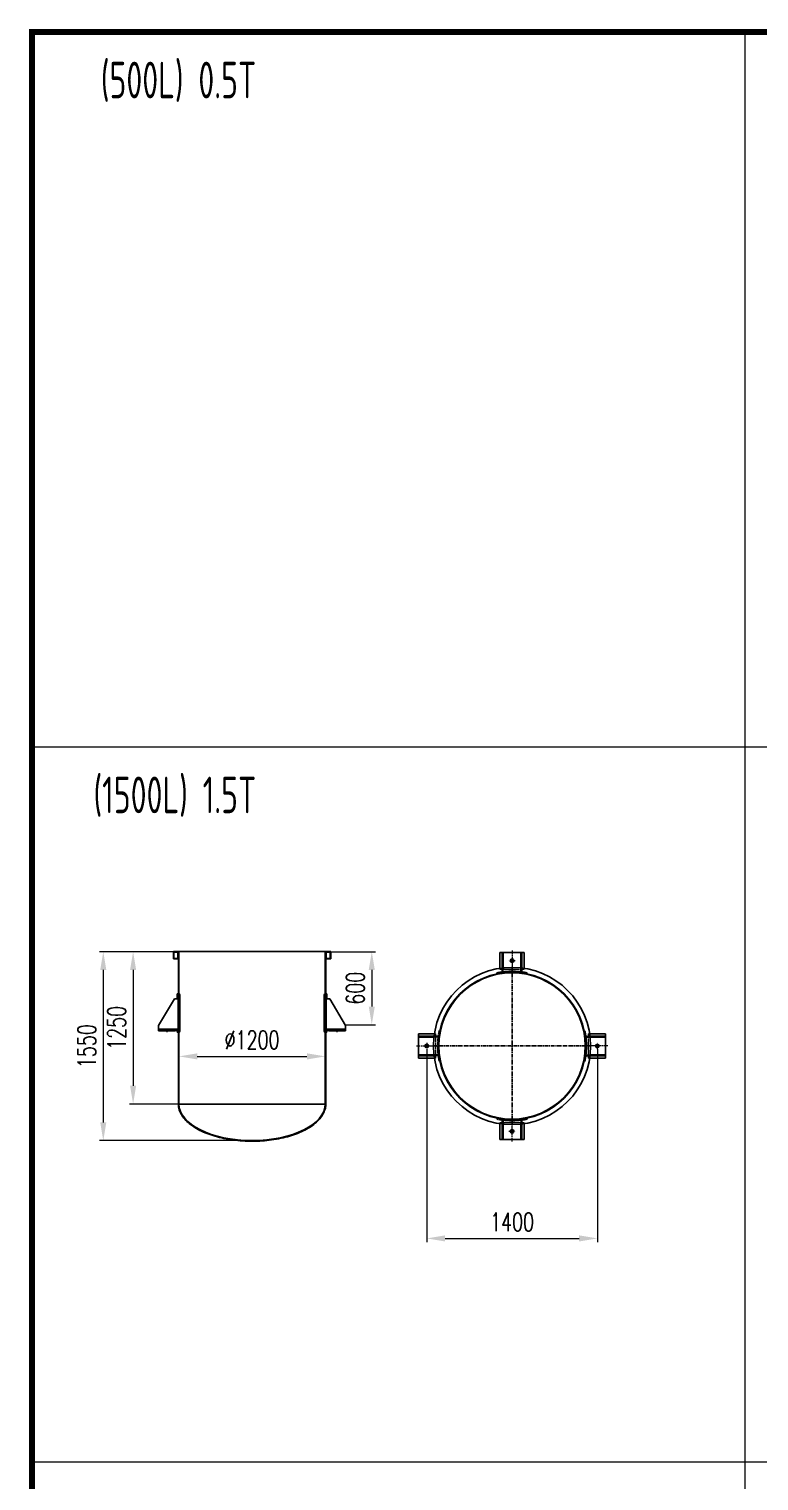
# Model space of a CAD drawing. Header units: inches. Extents: x -169 to 133840, y -13253 to 11464.
# Drawn here: x 11618 to 17607, y -2427 to 9483 of the extents above; entities that cross this region are included whole.
import ezdxf

# ---------------------------------------------------------------- set-up
doc = ezdxf.new("R2010")
doc.units = ezdxf.units.IN
doc.header["$MEASUREMENT"] = 0
for name, pattern in [('ACAD_ISO02W100', [15, 12, -3]), ('CENTER', [50.8, 31.75, -6.35, 6.35, -6.35]), ('DASHED2', [9.525, 6.35, -3.175])]:
    doc.linetypes.add(name, pattern=pattern)
for name, color, linetype, lineweight in [('00', 93, 'Continuous', 25), ('1', 1, 'Continuous', 15), ('cc', 93, 'Continuous', 15), ('XU', 4, 'ACAD_ISO02W100', 13), ('中心线', 1, 'CENTER', 18)]:
    doc.layers.add(name, color=color, linetype=linetype, lineweight=lineweight)
doc.layers.add('3中心线层', color=1, linetype='CENTER')
doc.styles.get("Standard").update_dxf_attribs({"font": 'isocp.shx', "width": 0.707, "bigfont": 'hztxt.shx'})
doc.styles.add('style1', font='txt.shx', dxfattribs={"width": 0.7})
doc.dimstyles.new('iso-025', dxfattribs={"dimscale": 60, "dimtxt": 2.5, "dimasz": 2.5, "dimexe": 0.5, "dimexo": 0, "dimgap": 1, "dimtad": 1, "dimdec": 0, "dimdsep": 46, "dimtxsty": 'style1', "dimcen": 3, "dimclrd": 256, "dimclre": 256, "dimclrt": 256, "dimadec": 0, "dimazin": 2, "dimtfac": 1, "dimtdec": 0, "dimtmove": 0, "dimatfit": 0, "dimfxl": 0, "dimtolj": 1, "dimtzin": 0, "dimlwd": -1, "dimlwe": -1, "dimarcsym": 0})

# ---------------------------------------------------------------- blocks, each defined once
blk = doc.blocks.new('*D219')
at = {"layer": 'cc'}
for p, q in [((12848, 1103), (12848, 1026)), ((14048, 1111), (14048, 1026)), ((12998, 1056), (13898, 1056))]:
    blk.add_line(p, q, dxfattribs=at)
for points in [[(12998, 1081), (12998, 1031), (12848, 1056)], [(13898, 1081), (13898, 1031), (14048, 1056)]]:
    blk.add_solid(points, dxfattribs=at)
at = {"layer": 'Defpoints', "color": 0}
for p in [(12848, 1103), (14048, 1111), (14048, 1056)]:
    blk.add_point(p, dxfattribs=at)
at = {"layer": 'cc', "insert": (13448, 1191), "char_height": 150, "attachment_point": 5, "style": 'style1'}
blk.add_mtext('\\A1;%%C1200', dxfattribs=at)
blk = doc.blocks.new('*D220')
at = {"layer": 'cc'}
for p, q in [((12803, 1915), (12442, 1915)), ((12472, 1765), (12472, 815)), ((12848, 665), (12442, 665))]:
    blk.add_line(p, q, dxfattribs=at)
for points in [[(12447, 1765), (12497, 1765), (12472, 1915)], [(12447, 815), (12497, 815), (12472, 665)]]:
    blk.add_solid(points, dxfattribs=at)
at = {"layer": 'Defpoints', "color": 0}
for p in [(12803, 1915), (12472, 665), (12848, 665)]:
    blk.add_point(p, dxfattribs=at)
at = {"layer": 'cc', "insert": (12337, 1290), "char_height": 150, "attachment_point": 5, "rotation": 90, "style": 'style1'}
blk.add_mtext('\\A1;1250', dxfattribs=at)
blk = doc.blocks.new('*D221')
at = {"layer": 'cc'}
for p, q in [((12803, 1915), (12197, 1915)), ((12227, 1765), (12227, 515)), ((13448, 365), (12197, 365))]:
    blk.add_line(p, q, dxfattribs=at)
for points in [[(12202, 1765), (12252, 1765), (12227, 1915)], [(12202, 515), (12252, 515), (12227, 365)]]:
    blk.add_solid(points, dxfattribs=at)
at = {"layer": 'Defpoints', "color": 0}
for p in [(12803, 1915), (12227, 365), (13448, 365)]:
    blk.add_point(p, dxfattribs=at)
at = {"layer": 'cc', "insert": (12092, 1140), "char_height": 150, "attachment_point": 5, "rotation": 90, "style": 'style1'}
blk.add_mtext('\\A1;1550', dxfattribs=at)
blk = doc.blocks.new('A1.5T3')
for p, q in [((5355, 15451), (5355, 15152)), ((5376, 15459), (5363, 15459)), ((5370, 15169), (5370, 15419)), ((5370, 15419), (5400, 15419)), ((5376, 15459), (5376, 15419)), ((5400, 15419), (5530, 15199)), ((5363, 15144), (5376, 15144)), ((5530, 15169), (5370, 15169)), ((5376, 15169), (5376, 15144)), ((5390, 15155), (5390, 15169)), ((5530, 15155), (5390, 15155)), ((5445, 15169), (5445, 15155)), ((5530, 15155), (5460, 15155)), ((5475, 15169), (5475, 15155)), ((5530, 15199), (5530, 15169)), ((5530, 15169), (5530, 15155))]:
    blk.add_line(p, q)
at = {"linetype": 'DASHED2'}
blk.add_line((5368, 15459), (5368, 15144), dxfattribs=at)
for centre, start, end in [((5363, 15451), 90, 180), ((5363, 15152), 180, 270)]:
    blk.add_arc(centre, 8, start, end)
at = {"layer": '中心线'}
blk.add_line((5460, 15144), (5460, 15182), dxfattribs=at)
blk = doc.blocks.new('*D222')
at = {"layer": 'cc'}
for p, q in [((14093, 1915), (14460, 1915)), ((14430, 1765), (14430, 1465)), ((14216, 1315), (14460, 1315))]:
    blk.add_line(p, q, dxfattribs=at)
for points in [[(14405, 1765), (14455, 1765), (14430, 1915)], [(14405, 1465), (14455, 1465), (14430, 1315)]]:
    blk.add_solid(points, dxfattribs=at)
at = {"layer": 'Defpoints', "color": 0}
for p in [(14093, 1915), (14216, 1315), (14430, 1315)]:
    blk.add_point(p, dxfattribs=at)
at = {"layer": 'cc', "insert": (14295, 1615), "char_height": 150, "attachment_point": 5, "rotation": 90, "style": 'style1'}
blk.add_mtext('\\A1;600', dxfattribs=at)
blk = doc.blocks.new('*D223')
at = {"layer": 'cc'}
for p, q in [((14881, 1116), (14881, -467)), ((16281, 1116), (16281, -467)), ((15031, -437), (16131, -437))]:
    blk.add_line(p, q, dxfattribs=at)
for points in [[(15031, -412), (15031, -462), (14881, -437)], [(16131, -412), (16131, -462), (16281, -437)]]:
    blk.add_solid(points, dxfattribs=at)
at = {"layer": 'Defpoints', "color": 0}
for p in [(14881, 1116), (16281, 1116), (16281, -437)]:
    blk.add_point(p, dxfattribs=at)
at = {"layer": 'cc', "insert": (15581, -302), "char_height": 150, "attachment_point": 5, "style": 'style1'}
blk.add_mtext('\\A1;1400', dxfattribs=at)

msp = doc.modelspace()

# ---------------------------------------------------------------- linework, layer by layer
for p, q in [((12802.9, 1915.2), (12802.9, 1855.2)), ((12842.9, 1915.2), (12802.9, 1915.2)), ((12839.9, 1912.2), (12805.9, 1912.2)), ((12805.9, 1912.2), (12805.9, 1858.2)), ((12839.9, 1912.2), (12839.9, 1858.2)), ((14052.9, 1915.2), (12842.9, 1915.2)), ((12842.9, 1915.2), (12842.9, 665.2)), ((12847.9, 1915.2), (12847.9, 665.2)), ((14047.9, 1915.2), (14047.9, 665.2)), ((14052.9, 1915.2), (14052.9, 665.2)), ((14052.9, 1915.2), (14092.9, 1915.2)), ((14055.9, 1912.2), (14089.9, 1912.2)), ((14055.9, 1912.2), (14055.9, 1858.2)), ((14089.9, 1912.2), (14089.9, 1858.2)), ((14092.9, 1915.2), (14092.9, 1855.2)), ((15680.8, 1909.2), (15480.8, 1909.2)), ((15480.8, 1909.2), (15480.8, 1778.6)), ((15500.8, 1781.4), (15500.8, 1909.2)), ((15508.8, 1782.4), (15508.8, 1909.2)), ((15652.8, 1782.4), (15652.8, 1909.2)), ((15660.8, 1909.2), (15660.8, 1749.2)), ((15660.8, 1781.4), (15660.8, 1909.2)), ((15680.8, 1778.6), (15680.8, 1909.2)), ((12802.9, 1855.2), (12842.9, 1855.2)), ((12805.9, 1858.2), (12839.9, 1858.2)), ((14092.9, 1855.2), (14052.9, 1855.2)), ((14089.9, 1858.2), (14055.9, 1858.2)), ((14943.6, 1241.4), (14813.1, 1241.4)), ((14813.1, 1241.4), (14813.1, 1041.4)), ((14813.1, 1221.4), (14973.1, 1221.4)), ((14940.8, 1221.4), (14813.1, 1221.4)), ((14939.9, 1213.4), (14813.1, 1213.4)), ((16348.6, 1241.4), (16218.1, 1241.4)), ((16220.9, 1221.4), (16348.6, 1221.4)), ((16221.8, 1213.4), (16348.6, 1213.4)), ((16348.6, 1041.4), (16348.6, 1241.4)), ((14939.9, 1069.4), (14813.1, 1069.4)), ((14940.8, 1061.4), (14813.1, 1061.4)), ((14813.1, 1041.4), (14943.6, 1041.4)), ((16348.6, 1061.4), (16188.6, 1061.4)), ((16218.1, 1041.4), (16348.6, 1041.4)), ((16220.9, 1061.4), (16348.6, 1061.4)), ((16221.8, 1069.4), (16348.6, 1069.4)), ((14047.9, 665.2), (12847.9, 665.2)), ((15480.8, 504.2), (15480.8, 373.6)), ((15500.8, 373.6), (15500.8, 533.6)), ((15500.8, 501.4), (15500.8, 373.6)), ((15508.8, 500.4), (15508.8, 373.6)), ((15652.8, 500.4), (15652.8, 373.6)), ((15660.8, 501.4), (15660.8, 373.6)), ((15680.8, 373.6), (15680.8, 504.2)), ((15480.8, 373.6), (15680.8, 373.6))]:
    msp.add_line(p, q)
for centre, radius in [((15580.8, 1841.2), 15), ((15580.8, 1141.4), 645), ((15580.8, 1141.4), 605), ((15580.8, 1141.4), 600), ((14881.1, 1141.4), 15), ((16280.6, 1141.4), 15), ((15580.8, 441.6), 15)]:
    msp.add_circle(centre, radius)
at = {"extrusion": (0, 0, -1)}
msp.add_ellipse((13447.9, 665.2), major_axis=(-600, 0), ratio=0.5, start_param=3.1415927, end_param=6.2831853, dxfattribs=at)
msp.add_open_spline([(14052.9, 665.2), (14052.9, 656.1), (14052.1, 647), (14048.9, 628.9), (14046.5, 619.8), (14038.6, 597.5), (14032, 584.3), (14015.6, 558.5), (14005.6, 545.9), (13982.7, 521.5), (13969.6, 509.8), (13940.5, 487.2), (13924.5, 476.5), (13889.8, 456.1), (13871.1, 446.5), (13831.4, 428.7), (13810.4, 420.4), (13766.5, 405.4), (13743.5, 398.6), (13696, 386.6), (13671.4, 381.4), (13621.2, 372.6), (13595.5, 369.1), (13543.4, 363.7), (13517, 361.9), (13464, 360), (13437.3, 359.9), (13384.2, 361.6), (13357.8, 363.3), (13305.6, 368.4), (13279.9, 371.8), (13229.5, 380.4), (13204.8, 385.5), (13157.1, 397.2), (13134, 403.9), (13089.8, 418.8), (13068.6, 426.9), (13028.6, 444.6), (13009.8, 454.1), (12974.8, 474.3), (12958.5, 485), (12929, 507.4), (12915.8, 519.1), (12892.3, 543.3), (12882.2, 555.9), (12865.3, 581.6), (12858.5, 594.8), (12848.5, 621.6), (12845.2, 635.1), (12843.2, 654.3), (12842.9, 659.7), (12842.9, 665.2)], degree=3, knots=[3.1415927, 3.1415927, 3.1415927, 3.1415927, 3.2296779, 3.2296779, 3.3177632, 3.3177632, 3.4501527, 3.4501527, 3.5825423, 3.5825423, 3.7149318, 3.7149318, 3.8473214, 3.8473214, 3.979711, 3.979711, 4.1121005, 4.1121005, 4.2444901, 4.2444901, 4.3768796, 4.3768796, 4.5092692, 4.5092692, 4.6416587, 4.6416587, 4.7740483, 4.7740483, 4.9064379, 4.9064379, 5.0388274, 5.0388274, 5.171217, 5.171217, 5.3036065, 5.3036065, 5.4359961, 5.4359961, 5.5683856, 5.5683856, 5.7007752, 5.7007752, 5.8331648, 5.8331648, 5.9655543, 5.9655543, 6.0979439, 6.0979439, 6.2303334, 6.2303334, 6.2831853, 6.2831853, 6.2831853, 6.2831853])
at = {"layer": '00', "color": 7, "const_width": 48}
msp.add_lwpolyline([(35042, -7760.9), (35042, 9459.1), (11642, 9459.1), (11642, -7760.9), (35042, -7760.9)], dxfattribs=at)
at = {"layer": '1', "ltscale": 2.5}
for p, q in [((17492, 9459.1), (17492, -7760.9)), ((11642, 3595), (35042, 3595)), ((11642, -2269.1), (35042, -2269.1))]:
    msp.add_line(p, q, dxfattribs=at)
at = {"layer": '3中心线层'}
for p, q in [((15580.8, 1789.4), (15580.8, 493.4)), ((14932.8, 1141.4), (16228.8, 1141.4))]:
    msp.add_line(p, q, dxfattribs=at)
at = {"layer": 'XU'}
for p, q in [((15458.1, 1733.8), (15456.5, 1741.7)), ((15480.8, 1778.6), (15480.8, 1769.2)), ((15500.8, 1769.2), (15480.8, 1769.2)), ((15500.8, 1749.2), (15500.8, 1781.4)), ((15500.8, 1779.2), (15508.8, 1779.2)), ((15508.8, 1750.4), (15508.8, 1782.4)), ((15652.8, 1769.2), (15508.8, 1769.2)), ((15652.8, 1750.4), (15652.8, 1782.4)), ((15660.8, 1779.2), (15652.8, 1779.2)), ((15660.8, 1769.2), (15660.8, 1781.4)), ((15660.8, 1749.2), (15660.8, 1779.2)), ((15680.8, 1769.2), (15660.8, 1769.2)), ((15680.8, 1769.2), (15680.8, 1778.6)), ((15703.6, 1733.8), (15705.2, 1741.7)), ((14971.9, 1213.4), (14939.9, 1213.4)), ((14953.1, 1221.4), (14940.8, 1221.4)), ((14943.1, 1221.4), (14943.1, 1213.4)), ((14973.1, 1221.4), (14943.1, 1221.4)), ((14953.1, 1241.4), (14943.6, 1241.4)), ((14953.1, 1241.4), (14953.1, 1221.4)), ((14953.1, 1213.4), (14953.1, 1069.4)), ((14988.4, 1264.1), (14980.6, 1265.7)), ((16173.3, 1264.1), (16181.1, 1265.7)), ((16188.6, 1221.4), (16220.9, 1221.4)), ((16189.8, 1213.4), (16221.8, 1213.4)), ((16208.6, 1221.4), (16208.6, 1241.4)), ((16218.1, 1241.4), (16208.6, 1241.4)), ((16208.6, 1069.4), (16208.6, 1213.4)), ((16218.6, 1221.4), (16218.6, 1213.4)), ((14971.9, 1069.4), (14939.9, 1069.4)), ((14973.1, 1061.4), (14940.8, 1061.4)), ((14943.1, 1061.4), (14943.1, 1069.4)), ((14943.6, 1041.4), (14953.1, 1041.4)), ((14953.1, 1061.4), (14953.1, 1041.4)), ((14988.4, 1018.7), (14980.6, 1017)), ((16173.3, 1018.7), (16181.1, 1017)), ((16188.6, 1061.4), (16218.6, 1061.4)), ((16189.8, 1069.4), (16221.8, 1069.4)), ((16208.6, 1041.4), (16208.6, 1061.4)), ((16208.6, 1061.4), (16220.9, 1061.4)), ((16208.6, 1041.4), (16218.1, 1041.4)), ((16218.6, 1061.4), (16218.6, 1069.4)), ((15458.1, 549), (15456.5, 541.1)), ((15480.8, 513.6), (15500.8, 513.6)), ((15480.8, 513.6), (15480.8, 504.2)), ((15500.8, 533.6), (15500.8, 503.6)), ((15500.8, 513.6), (15500.8, 501.4)), ((15500.8, 503.6), (15508.8, 503.6)), ((15508.8, 532.4), (15508.8, 500.4)), ((15508.8, 513.6), (15652.8, 513.6)), ((15652.8, 532.4), (15652.8, 500.4)), ((15660.8, 503.6), (15652.8, 503.6)), ((15660.8, 533.6), (15660.8, 501.4)), ((15660.8, 513.6), (15680.8, 513.6)), ((15680.8, 504.2), (15680.8, 513.6)), ((15703.6, 549), (15705.2, 541.1))]:
    msp.add_line(p, q, dxfattribs=at)
for radius, start, end in [(613, 78.29618, 101.70382), (613, 90, 101.70382), (605, 78.29618, 101.70382), (613, 78.29618, 90), (613, 168.29618, 191.70382), (613, 168.29618, 180), (605, 168.29618, 191.70382), (605, 348.29618, 11.70382), (613, 348.29618, 11.70382), (613, 360, 11.70382), (613, 180, 191.70382), (613, 348.29618, 360), (613, 258.29618, 281.70382), (613, 258.29618, 270), (605, 258.29618, 281.70382), (613, 270, 281.70382)]:
    msp.add_arc((15580.8, 1141.4), radius, start, end, dxfattribs=at)
at = {"layer": '中心线'}
for p, q in [((15580.8, 1926), (15580.8, 1734.1)), ((15606.4, 1841.2), (15555.3, 1841.2)), ((14796.2, 1141.4), (14988.1, 1141.4)), ((14881.1, 1166.9), (14881.1, 1115.9)), ((16365.5, 1141.4), (16173.6, 1141.4)), ((16280.6, 1115.9), (16280.6, 1166.9)), ((15580.8, 356.8), (15580.8, 548.7)), ((15555.3, 441.6), (15606.4, 441.6))]:
    msp.add_line(p, q, dxfattribs=at)

# ---------------------------------------------------------------- block references
at = {"xscale": -1}
msp.add_blockref('A1.5T3', (18210.5, -13890.2), dxfattribs=at)
msp.add_blockref('A1.5T3', (8685.3, -13890.2))

# ---------------------------------------------------------------- texts
at = {"layer": 'cc', "char_height": 250, "attachment_point": 3}
for s, insert in [('{\\H1.2x;(500L) 0.5T}', (13482.6, 9214.9)), ('{\\H1.2x;(1500L) 1.5T}', (13482.6, 3350.9))]:
    msp.add_mtext(s, dxfattribs=dict(at, insert=insert))

# ---------------------------------------------------------------- dimensions: what is measured, and where the dimension line sits
at = {"layer": 'cc'}
for base, p1, p2, picture, middle in [((12226.7, 365.2), (12802.9, 1915.2), (13447.9, 365.2), '*D221', (12091.7, 1140.2)), ((12472.1, 665.2), (12802.9, 1915.2), (12847.9, 665.2), '*D220', (12337.1, 1290.2)), ((14429.9, 1315.2), (14092.9, 1915.2), (14215.7, 1315.2), '*D222', (14294.9, 1615.2))]:
    dim = msp.add_linear_dim(base=base, p1=p1, p2=p2, angle=90, dimstyle='iso-025', dxfattribs=at)
    dim.commit()
    dim.dimension.update_dxf_attribs({"geometry": picture, "text_midpoint": middle})
dim = msp.add_linear_dim(base=(14047.9, 1055.6), p1=(12847.9, 1102.9), p2=(14047.9, 1111.2), text='%%C<>', dimstyle='iso-025', dxfattribs=at)
dim.commit()
dim.dimension.update_dxf_attribs({"geometry": '*D219', "text_midpoint": (13447.9, 1190.6)})
dim = msp.add_linear_dim(base=(16280.6071, -436.7757), p1=(14881.0924, 1115.8569), p2=(16280.6071, 1115.8569), dimstyle='iso-025', dxfattribs=at)
dim.commit()
dim.dimension.update_dxf_attribs({"geometry": '*D223', "text_midpoint": (15580.8498, -301.7757)})

doc.saveas('drawing.dxf')
